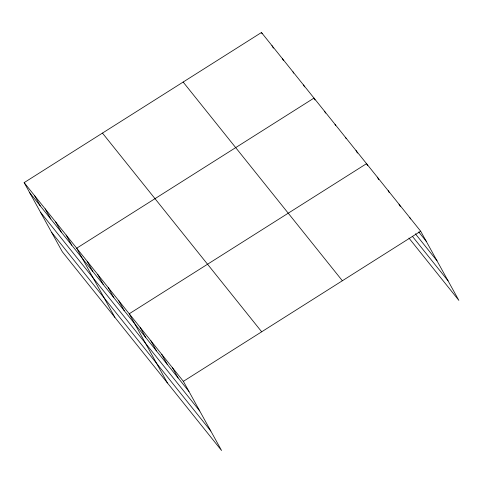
<?xml version="1.0" encoding="UTF-8"?>
<svg xmlns="http://www.w3.org/2000/svg" width="483" height="483" viewBox="0 0 483 483"><rect width="100%" height="100%" fill="white"/><g stroke="black" fill="none" stroke-linecap="round" stroke-linejoin="round"><path stroke-width="0.72" d="M24.15 182.628L183.371 381.335L221.546 450.488L62.325 251.782L24.15 182.628L261.454 32.512L420.675 231.218L458.85 300.372L408.95 238.095M183.371 381.335L420.675 231.218M418.731 231.943L426.266 241.343M415.362 233.796L437.018 260.82M412.319 236.241L448.097 280.889M183.148 82.05L342.369 280.756M102.462 133.091L261.683 331.797M29.741 192.753L188.956 391.459M40.494 212.23L199.708 410.936M51.572 232.299L210.787 431.005M409.85 217.706L410.55 218.974M399.024 204.194L400.419 206.724M388.199 190.682L389.244 192.584M377.368 177.17L378.769 179.7M367.587 165.56L366.543 163.659L129.233 313.775L167.408 382.928M356.031 150.545L357.432 153.075M345.526 137.432L346.226 138.693M335.015 124.318L335.715 125.58M324.51 111.199L325.554 113.1M315.049 99.987L313.998 98.085L76.694 248.202L114.863 317.355M303.493 84.972L304.538 86.868M292.982 71.858L293.682 73.12M282.477 58.745L283.521 60.641M271.965 45.625L273.36 48.161M261.454 32.512L262.154 33.78M172.546 367.823L178.13 377.947M161.714 354.311L167.305 364.436M150.889 340.799L156.48 350.924M140.064 327.287L145.649 337.412M118.727 300.661L124.312 310.786M108.216 287.548L113.807 297.667M97.711 274.435L103.296 284.553M87.2 261.315L92.79 271.44M66.183 235.088L71.774 245.213M55.678 221.975L61.263 232.094M45.167 208.861L50.757 218.98M34.661 195.742L40.246 205.867"/></g></svg>
